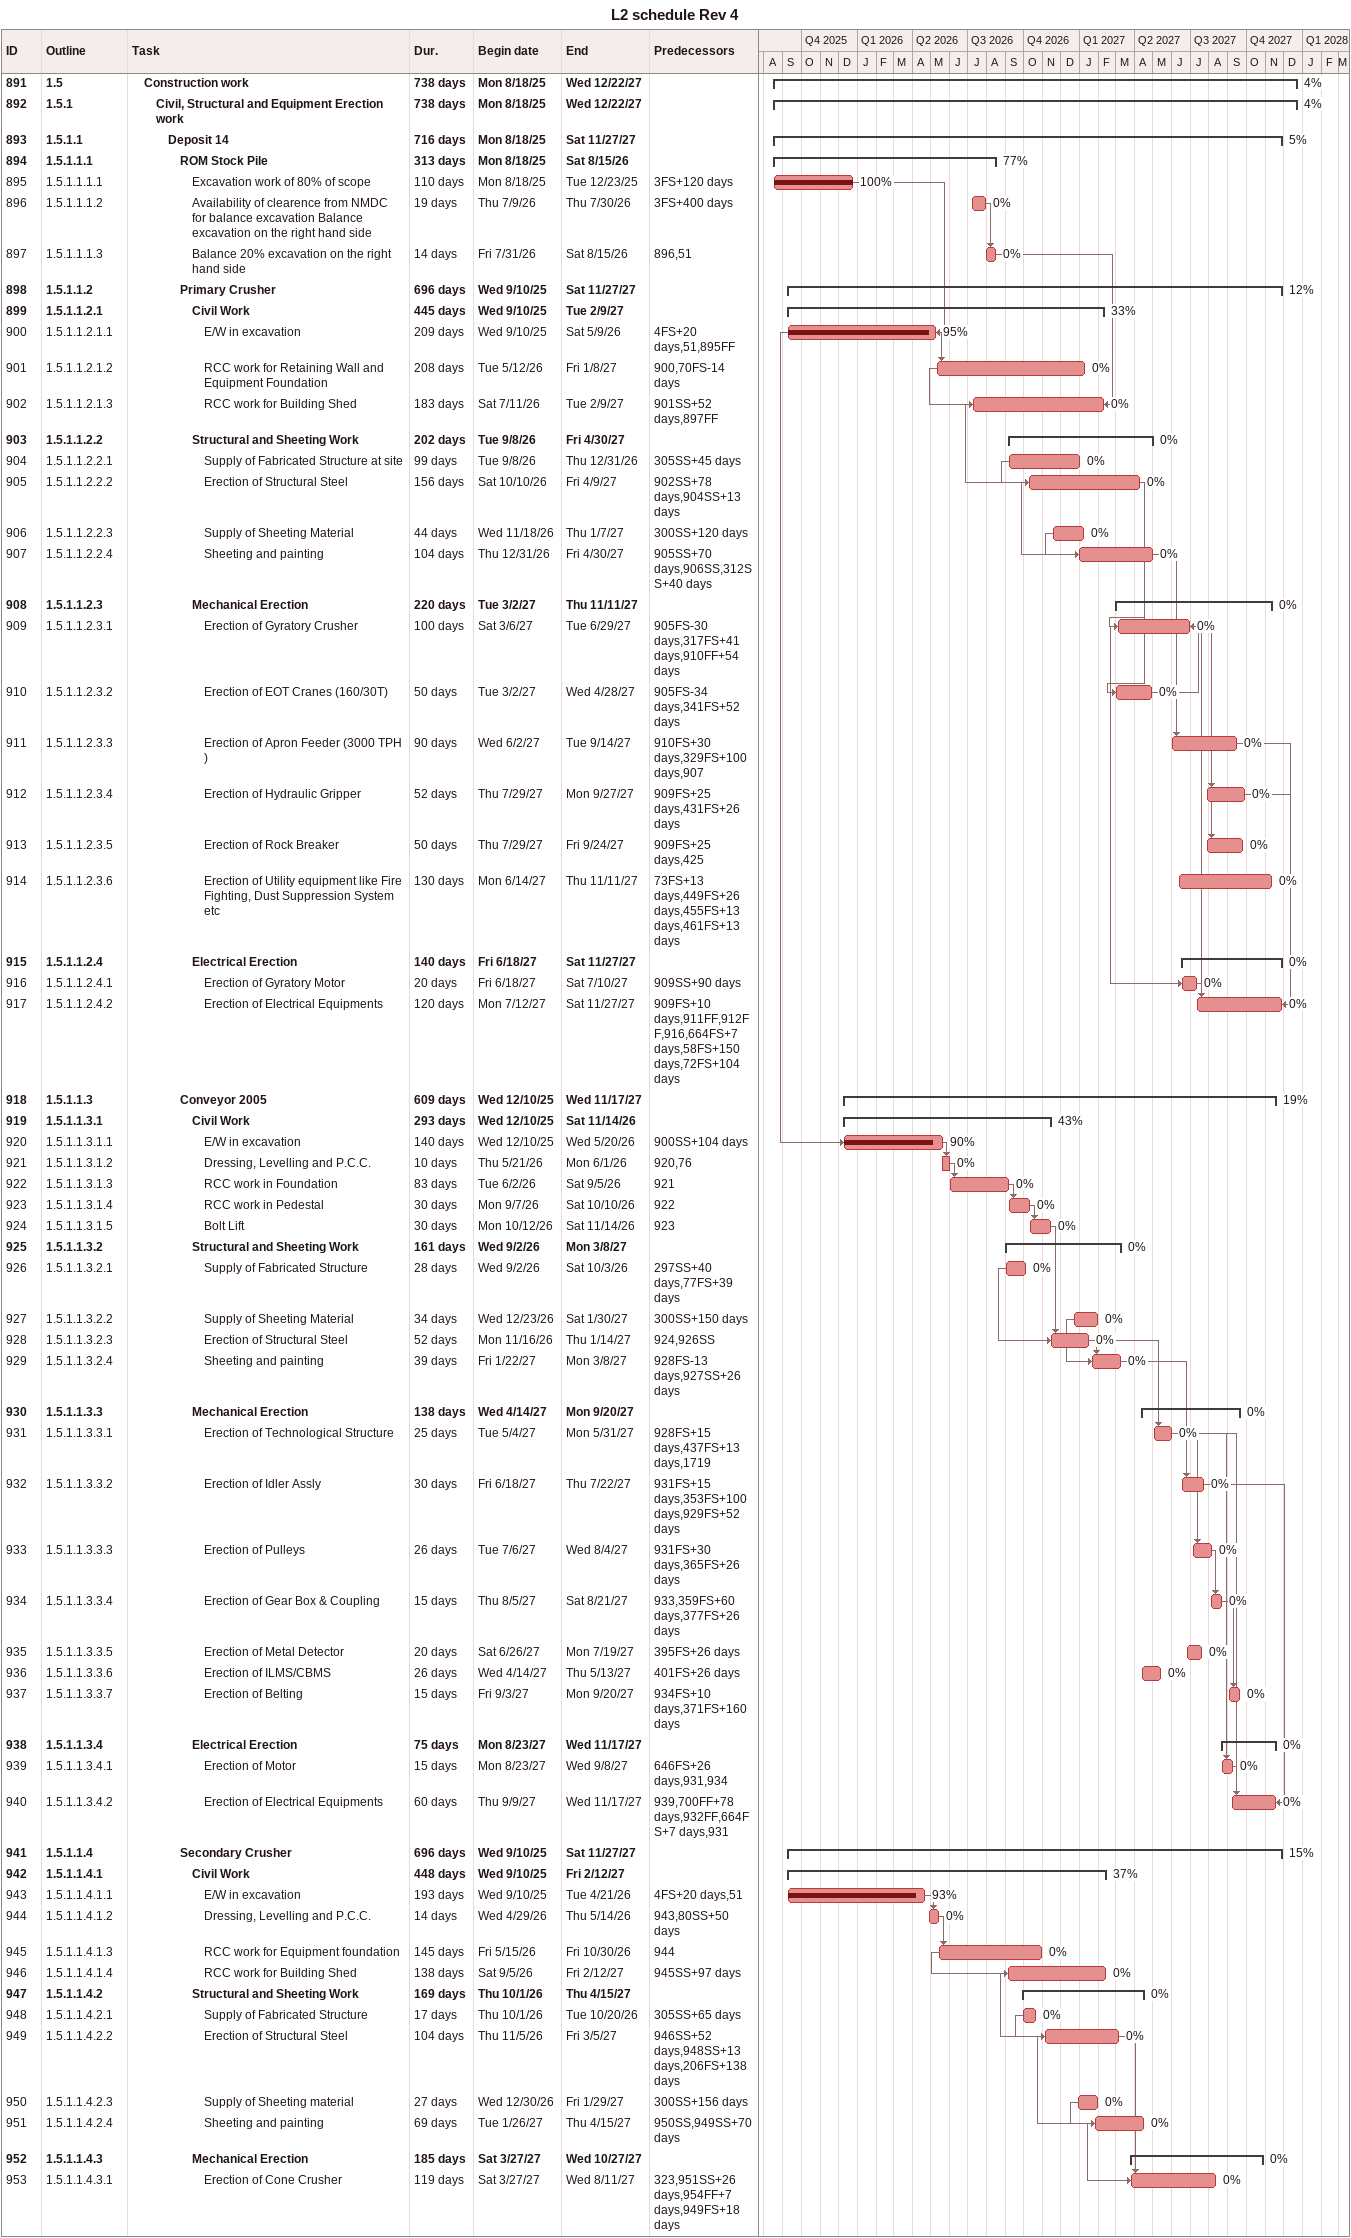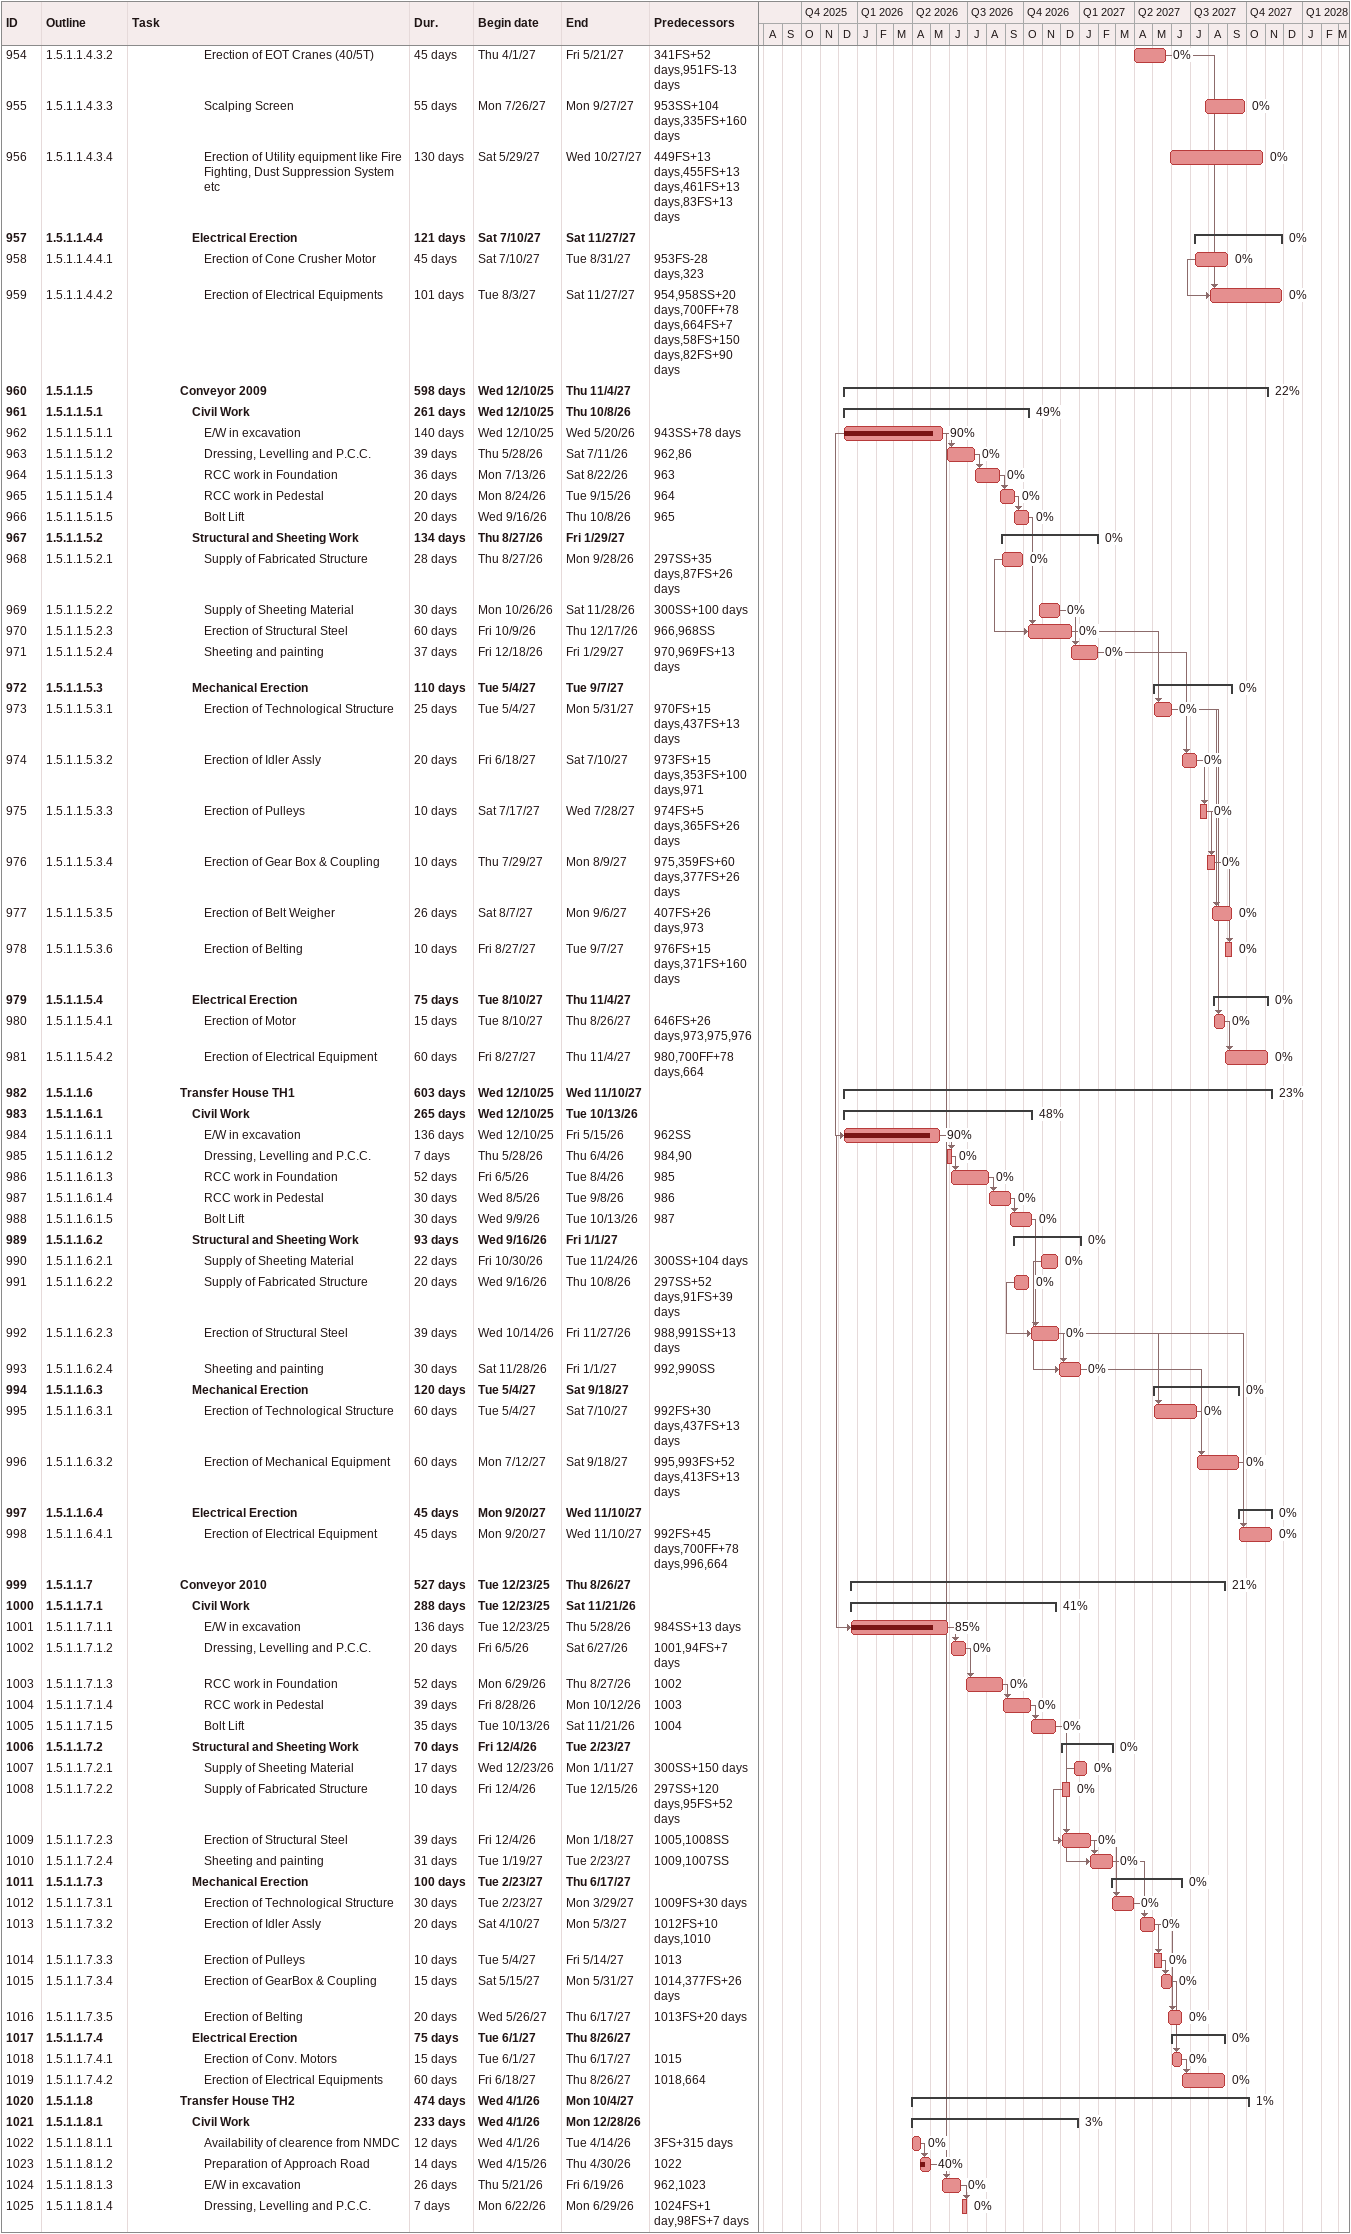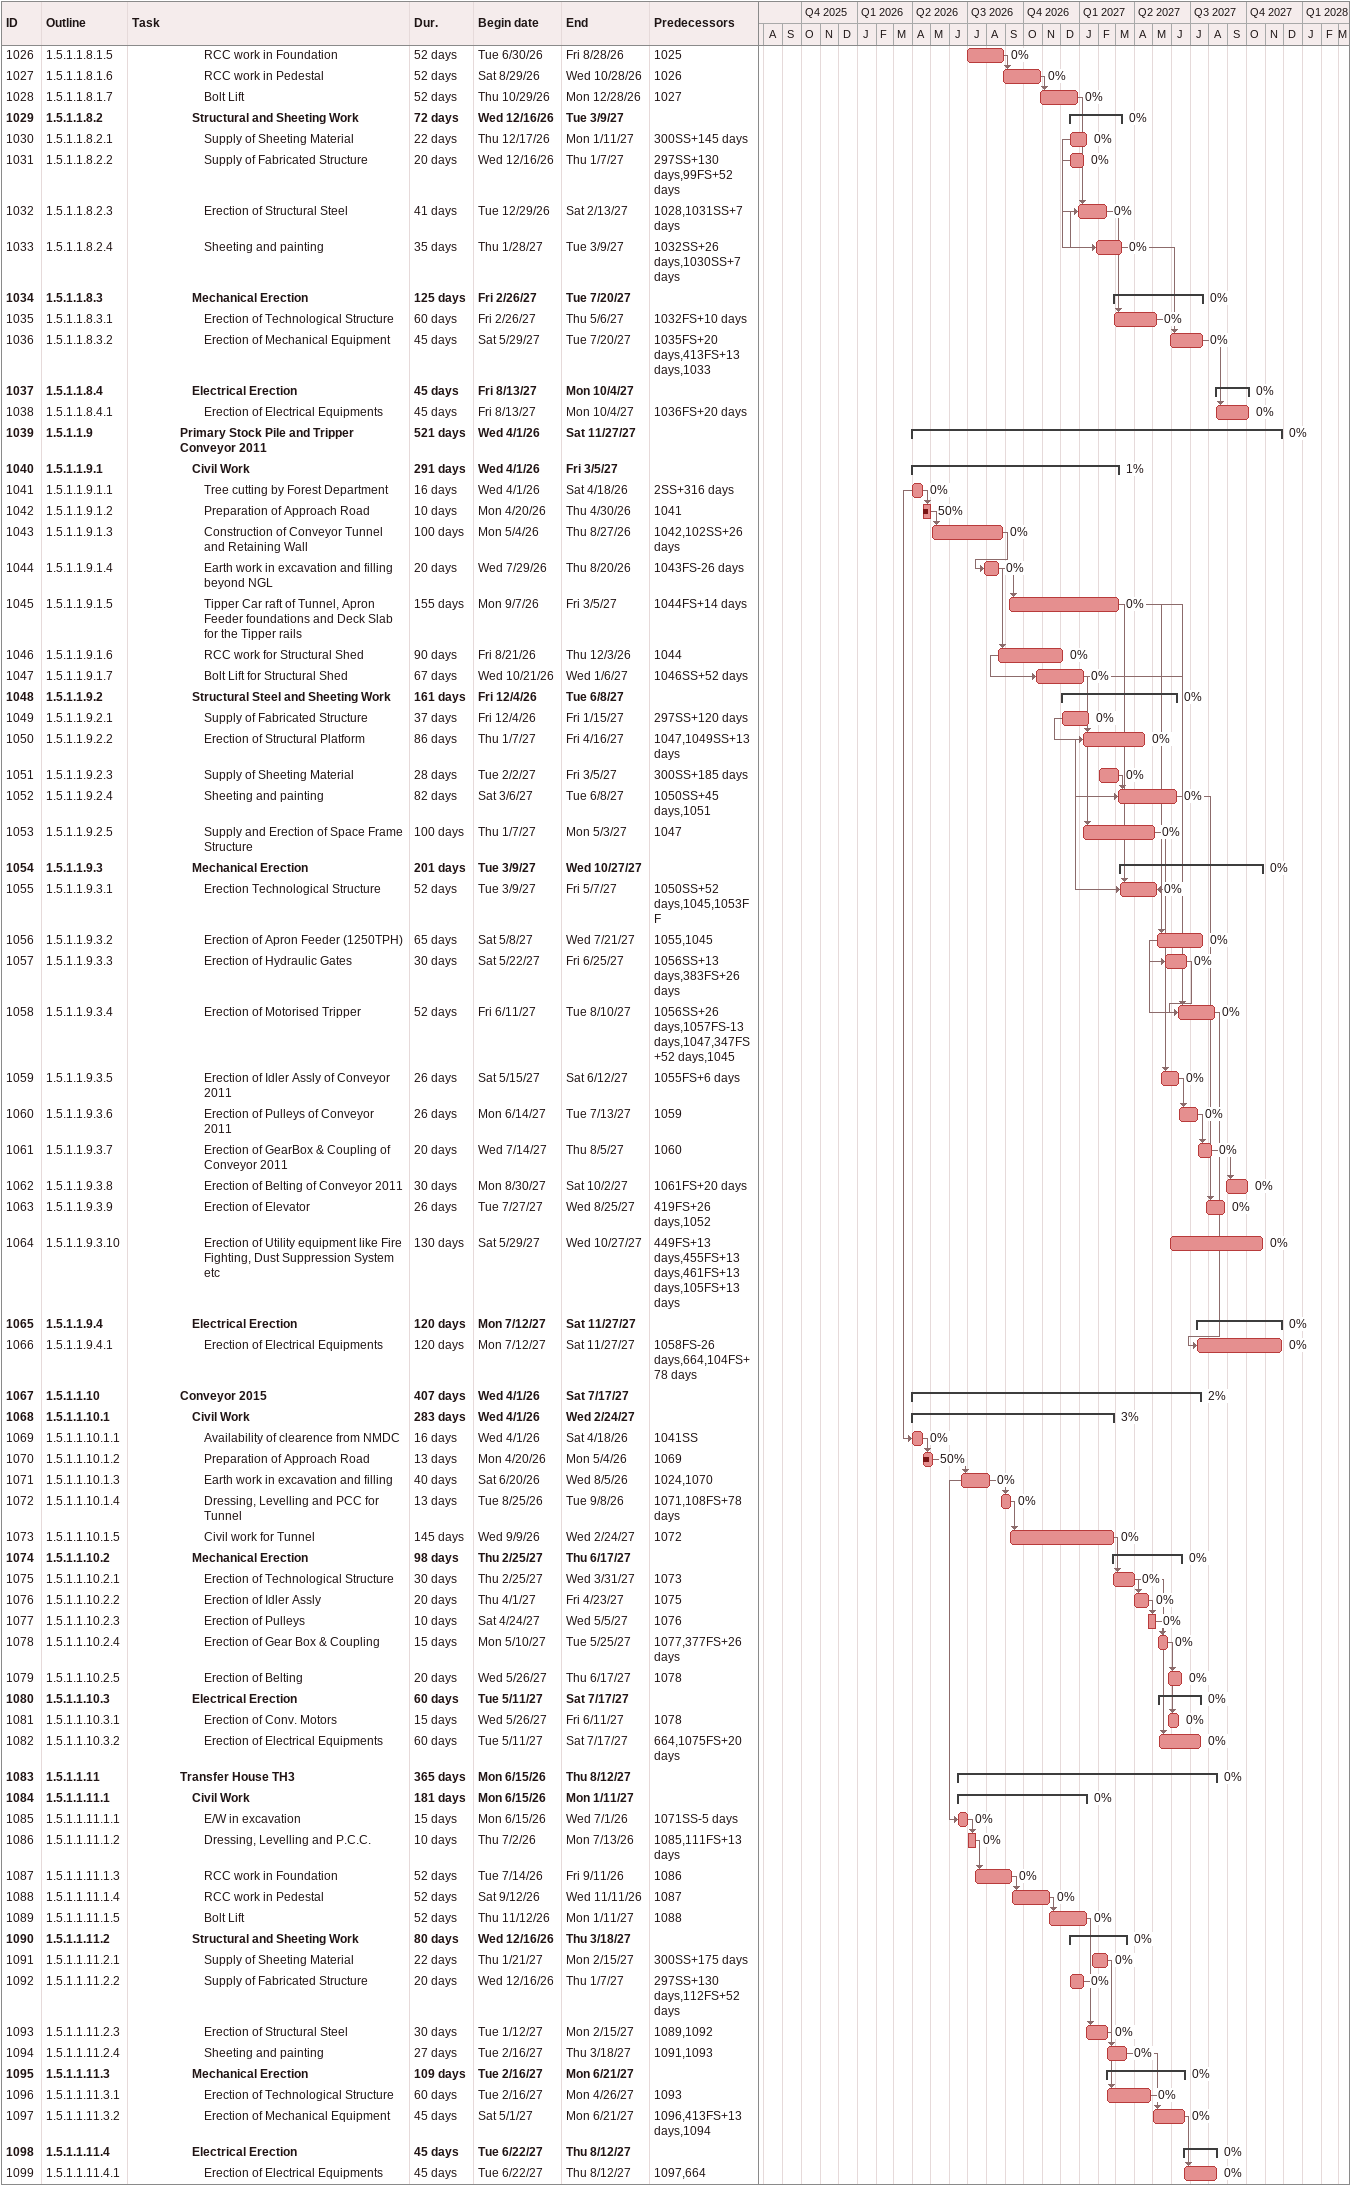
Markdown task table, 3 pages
L2 schedule Rev 4

| ID | WBS | Task | Duration | Start | Finish | Predecessors | % complete |
|---|---|---|---|---|---|---|---|
| 891 | 1.5 | **Construction work** | 738d | 2025-08-18 | 2027-12-22 |  | 4 |
| 892 | 1.5.1 | **Civil, Structural and Equipment Erection work** | 738d | 2025-08-18 | 2027-12-22 |  | 4 |
| 893 | 1.5.1.1 | **Deposit 14** | 716d | 2025-08-18 | 2027-11-27 |  | 5 |
| 894 | 1.5.1.1.1 | **ROM Stock Pile** | 313d | 2025-08-18 | 2026-08-15 |  | 77 |
| 895 | 1.5.1.1.1.1 | Excavation work of 80% of scope | 110d | 2025-08-18 | 2025-12-23 | 3FS+120d | 100 |
| 896 | 1.5.1.1.1.2 | Availability of clearence from NMDC for balance excavation Balance excavation on the right hand side | 19d | 2026-07-09 | 2026-07-30 | 3FS+400d | 0 |
| 897 | 1.5.1.1.1.3 | Balance 20% excavation on the right hand side | 14d | 2026-07-31 | 2026-08-15 | 896, 51 | 0 |
| 898 | 1.5.1.1.2 | **Primary Crusher** | 696d | 2025-09-10 | 2027-11-27 |  | 12 |
| 899 | 1.5.1.1.2.1 | **Civil Work** | 445d | 2025-09-10 | 2027-02-09 |  | 33 |
| 900 | 1.5.1.1.2.1.1 | E/W in excavation | 209d | 2025-09-10 | 2026-05-09 | 4FS+20d, 51, 895FF | 95 |
| 901 | 1.5.1.1.2.1.2 | RCC work for Retaining Wall and Equipment Foundation | 208d | 2026-05-12 | 2027-01-08 | 900, 70FS-14d | 0 |
| 902 | 1.5.1.1.2.1.3 | RCC work for Building Shed | 183d | 2026-07-11 | 2027-02-09 | 901SS+52d, 897FF | 0 |
| 903 | 1.5.1.1.2.2 | **Structural and Sheeting Work** | 202d | 2026-09-08 | 2027-04-30 |  | 0 |
| 904 | 1.5.1.1.2.2.1 | Supply of Fabricated Structure at site | 99d | 2026-09-08 | 2026-12-31 | 305SS+45d | 0 |
| 905 | 1.5.1.1.2.2.2 | Erection of Structural Steel | 156d | 2026-10-10 | 2027-04-09 | 902SS+78d, 904SS+13d | 0 |
| 906 | 1.5.1.1.2.2.3 | Supply of Sheeting Material | 44d | 2026-11-18 | 2027-01-07 | 300SS+120d | 0 |
| 907 | 1.5.1.1.2.2.4 | Sheeting and painting | 104d | 2026-12-31 | 2027-04-30 | 905SS+70d, 906SS, 312SS+40d | 0 |
| 908 | 1.5.1.1.2.3 | **Mechanical Erection** | 220d | 2027-03-02 | 2027-11-11 |  | 0 |
| 909 | 1.5.1.1.2.3.1 | Erection of Gyratory Crusher | 100d | 2027-03-06 | 2027-06-29 | 905FS-30d, 317FS+41d, 910FF+54d | 0 |
| 910 | 1.5.1.1.2.3.2 | Erection of EOT Cranes (160/30T) | 50d | 2027-03-02 | 2027-04-28 | 905FS-34d, 341FS+52d | 0 |
| 911 | 1.5.1.1.2.3.3 | Erection of Apron Feeder (3000 TPH ) | 90d | 2027-06-02 | 2027-09-14 | 910FS+30d, 329FS+100d, 907 | 0 |
| 912 | 1.5.1.1.2.3.4 | Erection of Hydraulic Gripper | 52d | 2027-07-29 | 2027-09-27 | 909FS+25d, 431FS+26d | 0 |
| 913 | 1.5.1.1.2.3.5 | Erection of Rock Breaker | 50d | 2027-07-29 | 2027-09-24 | 909FS+25d, 425 | 0 |
| 914 | 1.5.1.1.2.3.6 | Erection of Utility equipment like Fire Fighting, Dust Suppression System etc | 130d | 2027-06-14 | 2027-11-11 | 73FS+13d, 449FS+26d, 455FS+13d, 461FS+13d | 0 |
| 915 | 1.5.1.1.2.4 | **Electrical Erection** | 140d | 2027-06-18 | 2027-11-27 |  | 0 |
| 916 | 1.5.1.1.2.4.1 | Erection of Gyratory Motor | 20d | 2027-06-18 | 2027-07-10 | 909SS+90d | 0 |
| 917 | 1.5.1.1.2.4.2 | Erection of Electrical Equipments | 120d | 2027-07-12 | 2027-11-27 | 909FS+10d, 911FF, 912FF, 916, 664FS+7d, 58FS+150d, 72FS+104d | 0 |
| 918 | 1.5.1.1.3 | **Conveyor 2005** | 609d | 2025-12-10 | 2027-11-17 |  | 19 |
| 919 | 1.5.1.1.3.1 | **Civil Work** | 293d | 2025-12-10 | 2026-11-14 |  | 43 |
| 920 | 1.5.1.1.3.1.1 | E/W in excavation | 140d | 2025-12-10 | 2026-05-20 | 900SS+104d | 90 |
| 921 | 1.5.1.1.3.1.2 | Dressing, Levelling and P.C.C. | 10d | 2026-05-21 | 2026-06-01 | 920, 76 | 0 |
| 922 | 1.5.1.1.3.1.3 | RCC work in Foundation | 83d | 2026-06-02 | 2026-09-05 | 921 | 0 |
| 923 | 1.5.1.1.3.1.4 | RCC work in Pedestal | 30d | 2026-09-07 | 2026-10-10 | 922 | 0 |
| 924 | 1.5.1.1.3.1.5 | Bolt Lift | 30d | 2026-10-12 | 2026-11-14 | 923 | 0 |
| 925 | 1.5.1.1.3.2 | **Structural and Sheeting Work** | 161d | 2026-09-02 | 2027-03-08 |  | 0 |
| 926 | 1.5.1.1.3.2.1 | Supply of Fabricated Structure | 28d | 2026-09-02 | 2026-10-03 | 297SS+40d, 77FS+39d | 0 |
| 927 | 1.5.1.1.3.2.2 | Supply of Sheeting Material | 34d | 2026-12-23 | 2027-01-30 | 300SS+150d | 0 |
| 928 | 1.5.1.1.3.2.3 | Erection of Structural Steel | 52d | 2026-11-16 | 2027-01-14 | 924, 926SS | 0 |
| 929 | 1.5.1.1.3.2.4 | Sheeting and painting | 39d | 2027-01-22 | 2027-03-08 | 928FS-13d, 927SS+26d | 0 |
| 930 | 1.5.1.1.3.3 | **Mechanical Erection** | 138d | 2027-04-14 | 2027-09-20 |  | 0 |
| 931 | 1.5.1.1.3.3.1 | Erection of Technological Structure | 25d | 2027-05-04 | 2027-05-31 | 928FS+15d, 437FS+13d, 1719 | 0 |
| 932 | 1.5.1.1.3.3.2 | Erection of Idler Assly | 30d | 2027-06-18 | 2027-07-22 | 931FS+15d, 353FS+100d, 929FS+52d | 0 |
| 933 | 1.5.1.1.3.3.3 | Erection of Pulleys | 26d | 2027-07-06 | 2027-08-04 | 931FS+30d, 365FS+26d | 0 |
| 934 | 1.5.1.1.3.3.4 | Erection of Gear Box & Coupling | 15d | 2027-08-05 | 2027-08-21 | 933, 359FS+60d, 377FS+26d | 0 |
| 935 | 1.5.1.1.3.3.5 | Erection of Metal Detector | 20d | 2027-06-26 | 2027-07-19 | 395FS+26d | 0 |
| 936 | 1.5.1.1.3.3.6 | Erection of ILMS/CBMS | 26d | 2027-04-14 | 2027-05-13 | 401FS+26d | 0 |
| 937 | 1.5.1.1.3.3.7 | Erection of Belting | 15d | 2027-09-03 | 2027-09-20 | 934FS+10d, 371FS+160d | 0 |
| 938 | 1.5.1.1.3.4 | **Electrical Erection** | 75d | 2027-08-23 | 2027-11-17 |  | 0 |
| 939 | 1.5.1.1.3.4.1 | Erection of Motor | 15d | 2027-08-23 | 2027-09-08 | 646FS+26d, 931, 934 | 0 |
| 940 | 1.5.1.1.3.4.2 | Erection of Electrical Equipments | 60d | 2027-09-09 | 2027-11-17 | 939, 700FF+78d, 932FF, 664FS+7d, 931 | 0 |
| 941 | 1.5.1.1.4 | **Secondary Crusher** | 696d | 2025-09-10 | 2027-11-27 |  | 15 |
| 942 | 1.5.1.1.4.1 | **Civil Work** | 448d | 2025-09-10 | 2027-02-12 |  | 37 |
| 943 | 1.5.1.1.4.1.1 | E/W in excavation | 193d | 2025-09-10 | 2026-04-21 | 4FS+20d, 51 | 93 |
| 944 | 1.5.1.1.4.1.2 | Dressing, Levelling and P.C.C. | 14d | 2026-04-29 | 2026-05-14 | 943, 80SS+50d | 0 |
| 945 | 1.5.1.1.4.1.3 | RCC work for Equipment foundation | 145d | 2026-05-15 | 2026-10-30 | 944 | 0 |
| 946 | 1.5.1.1.4.1.4 | RCC work for Building Shed | 138d | 2026-09-05 | 2027-02-12 | 945SS+97d | 0 |
| 947 | 1.5.1.1.4.2 | **Structural and Sheeting Work** | 169d | 2026-10-01 | 2027-04-15 |  | 0 |
| 948 | 1.5.1.1.4.2.1 | Supply of Fabricated Structure | 17d | 2026-10-01 | 2026-10-20 | 305SS+65d | 0 |
| 949 | 1.5.1.1.4.2.2 | Erection of Structural Steel | 104d | 2026-11-05 | 2027-03-05 | 946SS+52d, 948SS+13d, 206FS+138d | 0 |
| 950 | 1.5.1.1.4.2.3 | Supply of Sheeting material | 27d | 2026-12-30 | 2027-01-29 | 300SS+156d | 0 |
| 951 | 1.5.1.1.4.2.4 | Sheeting and painting | 69d | 2027-01-26 | 2027-04-15 | 950SS, 949SS+70d | 0 |
| 952 | 1.5.1.1.4.3 | **Mechanical Erection** | 185d | 2027-03-27 | 2027-10-27 |  | 0 |
| 953 | 1.5.1.1.4.3.1 | Erection of Cone Crusher | 119d | 2027-03-27 | 2027-08-11 | 323, 951SS+26d, 954FF+7d, 949FS+18d | 0 |
| 954 | 1.5.1.1.4.3.2 | Erection of EOT Cranes (40/5T) | 45d | 2027-04-01 | 2027-05-21 | 341FS+52d, 951FS-13d | 0 |
| 955 | 1.5.1.1.4.3.3 | Scalping Screen | 55d | 2027-07-26 | 2027-09-27 | 953SS+104d, 335FS+160d | 0 |
| 956 | 1.5.1.1.4.3.4 | Erection of Utility equipment like Fire Fighting, Dust Suppression System etc | 130d | 2027-05-29 | 2027-10-27 | 449FS+13d, 455FS+13d, 461FS+13d, 83FS+13d | 0 |
| 957 | 1.5.1.1.4.4 | **Electrical Erection** | 121d | 2027-07-10 | 2027-11-27 |  | 0 |
| 958 | 1.5.1.1.4.4.1 | Erection of Cone Crusher Motor | 45d | 2027-07-10 | 2027-08-31 | 953FS-28d, 323 | 0 |
| 959 | 1.5.1.1.4.4.2 | Erection of Electrical Equipments | 101d | 2027-08-03 | 2027-11-27 | 954, 958SS+20d, 700FF+78d, 664FS+7d, 58FS+150d, 82FS+90d | 0 |
| 960 | 1.5.1.1.5 | **Conveyor 2009** | 598d | 2025-12-10 | 2027-11-04 |  | 22 |
| 961 | 1.5.1.1.5.1 | **Civil Work** | 261d | 2025-12-10 | 2026-10-08 |  | 49 |
| 962 | 1.5.1.1.5.1.1 | E/W in excavation | 140d | 2025-12-10 | 2026-05-20 | 943SS+78d | 90 |
| 963 | 1.5.1.1.5.1.2 | Dressing, Levelling and P.C.C. | 39d | 2026-05-28 | 2026-07-11 | 962, 86 | 0 |
| 964 | 1.5.1.1.5.1.3 | RCC work in Foundation | 36d | 2026-07-13 | 2026-08-22 | 963 | 0 |
| 965 | 1.5.1.1.5.1.4 | RCC work in Pedestal | 20d | 2026-08-24 | 2026-09-15 | 964 | 0 |
| 966 | 1.5.1.1.5.1.5 | Bolt Lift | 20d | 2026-09-16 | 2026-10-08 | 965 | 0 |
| 967 | 1.5.1.1.5.2 | **Structural and Sheeting Work** | 134d | 2026-08-27 | 2027-01-29 |  | 0 |
| 968 | 1.5.1.1.5.2.1 | Supply of Fabricated Structure | 28d | 2026-08-27 | 2026-09-28 | 297SS+35d, 87FS+26d | 0 |
| 969 | 1.5.1.1.5.2.2 | Supply of Sheeting Material | 30d | 2026-10-26 | 2026-11-28 | 300SS+100d | 0 |
| 970 | 1.5.1.1.5.2.3 | Erection of Structural Steel | 60d | 2026-10-09 | 2026-12-17 | 966, 968SS | 0 |
| 971 | 1.5.1.1.5.2.4 | Sheeting and painting | 37d | 2026-12-18 | 2027-01-29 | 970, 969FS+13d | 0 |
| 972 | 1.5.1.1.5.3 | **Mechanical Erection** | 110d | 2027-05-04 | 2027-09-07 |  | 0 |
| 973 | 1.5.1.1.5.3.1 | Erection of Technological Structure | 25d | 2027-05-04 | 2027-05-31 | 970FS+15d, 437FS+13d | 0 |
| 974 | 1.5.1.1.5.3.2 | Erection of Idler Assly | 20d | 2027-06-18 | 2027-07-10 | 973FS+15d, 353FS+100d, 971 | 0 |
| 975 | 1.5.1.1.5.3.3 | Erection of Pulleys | 10d | 2027-07-17 | 2027-07-28 | 974FS+5d, 365FS+26d | 0 |
| 976 | 1.5.1.1.5.3.4 | Erection of Gear Box & Coupling | 10d | 2027-07-29 | 2027-08-09 | 975, 359FS+60d, 377FS+26d | 0 |
| 977 | 1.5.1.1.5.3.5 | Erection of Belt Weigher | 26d | 2027-08-07 | 2027-09-06 | 407FS+26d, 973 | 0 |
| 978 | 1.5.1.1.5.3.6 | Erection of Belting | 10d | 2027-08-27 | 2027-09-07 | 976FS+15d, 371FS+160d | 0 |
| 979 | 1.5.1.1.5.4 | **Electrical Erection** | 75d | 2027-08-10 | 2027-11-04 |  | 0 |
| 980 | 1.5.1.1.5.4.1 | Erection of Motor | 15d | 2027-08-10 | 2027-08-26 | 646FS+26d, 973, 975, 976 | 0 |
| 981 | 1.5.1.1.5.4.2 | Erection of Electrical Equipment | 60d | 2027-08-27 | 2027-11-04 | 980, 700FF+78d, 664 | 0 |
| 982 | 1.5.1.1.6 | **Transfer House TH1** | 603d | 2025-12-10 | 2027-11-10 |  | 23 |
| 983 | 1.5.1.1.6.1 | **Civil Work** | 265d | 2025-12-10 | 2026-10-13 |  | 48 |
| 984 | 1.5.1.1.6.1.1 | E/W in excavation | 136d | 2025-12-10 | 2026-05-15 | 962SS | 90 |
| 985 | 1.5.1.1.6.1.2 | Dressing, Levelling and P.C.C. | 7d | 2026-05-28 | 2026-06-04 | 984, 90 | 0 |
| 986 | 1.5.1.1.6.1.3 | RCC work in Foundation | 52d | 2026-06-05 | 2026-08-04 | 985 | 0 |
| 987 | 1.5.1.1.6.1.4 | RCC work in Pedestal | 30d | 2026-08-05 | 2026-09-08 | 986 | 0 |
| 988 | 1.5.1.1.6.1.5 | Bolt Lift | 30d | 2026-09-09 | 2026-10-13 | 987 | 0 |
| 989 | 1.5.1.1.6.2 | **Structural and Sheeting Work** | 93d | 2026-09-16 | 2027-01-01 |  | 0 |
| 990 | 1.5.1.1.6.2.1 | Supply of Sheeting Material | 22d | 2026-10-30 | 2026-11-24 | 300SS+104d | 0 |
| 991 | 1.5.1.1.6.2.2 | Supply of Fabricated Structure | 20d | 2026-09-16 | 2026-10-08 | 297SS+52d, 91FS+39d | 0 |
| 992 | 1.5.1.1.6.2.3 | Erection of Structural Steel | 39d | 2026-10-14 | 2026-11-27 | 988, 991SS+13d | 0 |
| 993 | 1.5.1.1.6.2.4 | Sheeting and painting | 30d | 2026-11-28 | 2027-01-01 | 992, 990SS | 0 |
| 994 | 1.5.1.1.6.3 | **Mechanical Erection** | 120d | 2027-05-04 | 2027-09-18 |  | 0 |
| 995 | 1.5.1.1.6.3.1 | Erection of Technological Structure | 60d | 2027-05-04 | 2027-07-10 | 992FS+30d, 437FS+13d | 0 |
| 996 | 1.5.1.1.6.3.2 | Erection of Mechanical Equipment | 60d | 2027-07-12 | 2027-09-18 | 995, 993FS+52d, 413FS+13d | 0 |
| 997 | 1.5.1.1.6.4 | **Electrical Erection** | 45d | 2027-09-20 | 2027-11-10 |  | 0 |
| 998 | 1.5.1.1.6.4.1 | Erection of Electrical Equipment | 45d | 2027-09-20 | 2027-11-10 | 992FS+45d, 700FF+78d, 996, 664 | 0 |
| 999 | 1.5.1.1.7 | **Conveyor 2010** | 527d | 2025-12-23 | 2027-08-26 |  | 21 |
| 1000 | 1.5.1.1.7.1 | **Civil Work** | 288d | 2025-12-23 | 2026-11-21 |  | 41 |
| 1001 | 1.5.1.1.7.1.1 | E/W in excavation | 136d | 2025-12-23 | 2026-05-28 | 984SS+13d | 85 |
| 1002 | 1.5.1.1.7.1.2 | Dressing, Levelling and P.C.C. | 20d | 2026-06-05 | 2026-06-27 | 1001, 94FS+7d | 0 |
| 1003 | 1.5.1.1.7.1.3 | RCC work in Foundation | 52d | 2026-06-29 | 2026-08-27 | 1002 | 0 |
| 1004 | 1.5.1.1.7.1.4 | RCC work in Pedestal | 39d | 2026-08-28 | 2026-10-12 | 1003 | 0 |
| 1005 | 1.5.1.1.7.1.5 | Bolt Lift | 35d | 2026-10-13 | 2026-11-21 | 1004 | 0 |
| 1006 | 1.5.1.1.7.2 | **Structural and Sheeting Work** | 70d | 2026-12-04 | 2027-02-23 |  | 0 |
| 1007 | 1.5.1.1.7.2.1 | Supply of Sheeting Material | 17d | 2026-12-23 | 2027-01-11 | 300SS+150d | 0 |
| 1008 | 1.5.1.1.7.2.2 | Supply of Fabricated Structure | 10d | 2026-12-04 | 2026-12-15 | 297SS+120d, 95FS+52d | 0 |
| 1009 | 1.5.1.1.7.2.3 | Erection of Structural Steel | 39d | 2026-12-04 | 2027-01-18 | 1005, 1008SS | 0 |
| 1010 | 1.5.1.1.7.2.4 | Sheeting and painting | 31d | 2027-01-19 | 2027-02-23 | 1009, 1007SS | 0 |
| 1011 | 1.5.1.1.7.3 | **Mechanical Erection** | 100d | 2027-02-23 | 2027-06-17 |  | 0 |
| 1012 | 1.5.1.1.7.3.1 | Erection of Technological Structure | 30d | 2027-02-23 | 2027-03-29 | 1009FS+30d | 0 |
| 1013 | 1.5.1.1.7.3.2 | Erection of Idler Assly | 20d | 2027-04-10 | 2027-05-03 | 1012FS+10d, 1010 | 0 |
| 1014 | 1.5.1.1.7.3.3 | Erection of Pulleys | 10d | 2027-05-04 | 2027-05-14 | 1013 | 0 |
| 1015 | 1.5.1.1.7.3.4 | Erection of GearBox & Coupling | 15d | 2027-05-15 | 2027-05-31 | 1014, 377FS+26d | 0 |
| 1016 | 1.5.1.1.7.3.5 | Erection of Belting | 20d | 2027-05-26 | 2027-06-17 | 1013FS+20d | 0 |
| 1017 | 1.5.1.1.7.4 | **Electrical Erection** | 75d | 2027-06-01 | 2027-08-26 |  | 0 |
| 1018 | 1.5.1.1.7.4.1 | Erection of Conv. Motors | 15d | 2027-06-01 | 2027-06-17 | 1015 | 0 |
| 1019 | 1.5.1.1.7.4.2 | Erection of Electrical Equipments | 60d | 2027-06-18 | 2027-08-26 | 1018, 664 | 0 |
| 1020 | 1.5.1.1.8 | **Transfer House TH2** | 474d | 2026-04-01 | 2027-10-04 |  | 1 |
| 1021 | 1.5.1.1.8.1 | **Civil Work** | 233d | 2026-04-01 | 2026-12-28 |  | 3 |
| 1022 | 1.5.1.1.8.1.1 | Availability of clearence from NMDC | 12d | 2026-04-01 | 2026-04-14 | 3FS+315d | 0 |
| 1023 | 1.5.1.1.8.1.2 | Preparation of Approach Road | 14d | 2026-04-15 | 2026-04-30 | 1022 | 40 |
| 1024 | 1.5.1.1.8.1.3 | E/W in excavation | 26d | 2026-05-21 | 2026-06-19 | 962, 1023 | 0 |
| 1025 | 1.5.1.1.8.1.4 | Dressing, Levelling and P.C.C. | 7d | 2026-06-22 | 2026-06-29 | 1024FS+1d, 98FS+7d | 0 |
| 1026 | 1.5.1.1.8.1.5 | RCC work in Foundation | 52d | 2026-06-30 | 2026-08-28 | 1025 | 0 |
| 1027 | 1.5.1.1.8.1.6 | RCC work in Pedestal | 52d | 2026-08-29 | 2026-10-28 | 1026 | 0 |
| 1028 | 1.5.1.1.8.1.7 | Bolt Lift | 52d | 2026-10-29 | 2026-12-28 | 1027 | 0 |
| 1029 | 1.5.1.1.8.2 | **Structural and Sheeting Work** | 72d | 2026-12-16 | 2027-03-09 |  | 0 |
| 1030 | 1.5.1.1.8.2.1 | Supply of Sheeting Material | 22d | 2026-12-17 | 2027-01-11 | 300SS+145d | 0 |
| 1031 | 1.5.1.1.8.2.2 | Supply of Fabricated Structure | 20d | 2026-12-16 | 2027-01-07 | 297SS+130d, 99FS+52d | 0 |
| 1032 | 1.5.1.1.8.2.3 | Erection of Structural Steel | 41d | 2026-12-29 | 2027-02-13 | 1028, 1031SS+7d | 0 |
| 1033 | 1.5.1.1.8.2.4 | Sheeting and painting | 35d | 2027-01-28 | 2027-03-09 | 1032SS+26d, 1030SS+7d | 0 |
| 1034 | 1.5.1.1.8.3 | **Mechanical Erection** | 125d | 2027-02-26 | 2027-07-20 |  | 0 |
| 1035 | 1.5.1.1.8.3.1 | Erection of Technological Structure | 60d | 2027-02-26 | 2027-05-06 | 1032FS+10d | 0 |
| 1036 | 1.5.1.1.8.3.2 | Erection of Mechanical Equipment | 45d | 2027-05-29 | 2027-07-20 | 1035FS+20d, 413FS+13d, 1033 | 0 |
| 1037 | 1.5.1.1.8.4 | **Electrical Erection** | 45d | 2027-08-13 | 2027-10-04 |  | 0 |
| 1038 | 1.5.1.1.8.4.1 | Erection of Electrical Equipments | 45d | 2027-08-13 | 2027-10-04 | 1036FS+20d | 0 |
| 1039 | 1.5.1.1.9 | **Primary Stock Pile and Tripper Conveyor 2011** | 521d | 2026-04-01 | 2027-11-27 |  | 0 |
| 1040 | 1.5.1.1.9.1 | **Civil Work** | 291d | 2026-04-01 | 2027-03-05 |  | 1 |
| 1041 | 1.5.1.1.9.1.1 | Tree cutting by Forest Department | 16d | 2026-04-01 | 2026-04-18 | 2SS+316d | 0 |
| 1042 | 1.5.1.1.9.1.2 | Preparation of Approach Road | 10d | 2026-04-20 | 2026-04-30 | 1041 | 50 |
| 1043 | 1.5.1.1.9.1.3 | Construction of Conveyor Tunnel and Retaining Wall | 100d | 2026-05-04 | 2026-08-27 | 1042, 102SS+26d | 0 |
| 1044 | 1.5.1.1.9.1.4 | Earth work in excavation and filling beyond NGL | 20d | 2026-07-29 | 2026-08-20 | 1043FS-26d | 0 |
| 1045 | 1.5.1.1.9.1.5 | Tipper Car raft of Tunnel, Apron Feeder foundations and Deck Slab for the Tipper rails | 155d | 2026-09-07 | 2027-03-05 | 1044FS+14d | 0 |
| 1046 | 1.5.1.1.9.1.6 | RCC work for Structural Shed | 90d | 2026-08-21 | 2026-12-03 | 1044 | 0 |
| 1047 | 1.5.1.1.9.1.7 | Bolt Lift for Structural Shed | 67d | 2026-10-21 | 2027-01-06 | 1046SS+52d | 0 |
| 1048 | 1.5.1.1.9.2 | **Structural Steel and Sheeting Work** | 161d | 2026-12-04 | 2027-06-08 |  | 0 |
| 1049 | 1.5.1.1.9.2.1 | Supply of Fabricated Structure | 37d | 2026-12-04 | 2027-01-15 | 297SS+120d | 0 |
| 1050 | 1.5.1.1.9.2.2 | Erection of Structural Platform | 86d | 2027-01-07 | 2027-04-16 | 1047, 1049SS+13d | 0 |
| 1051 | 1.5.1.1.9.2.3 | Supply of Sheeting Material | 28d | 2027-02-02 | 2027-03-05 | 300SS+185d | 0 |
| 1052 | 1.5.1.1.9.2.4 | Sheeting and painting | 82d | 2027-03-06 | 2027-06-08 | 1050SS+45d, 1051 | 0 |
| 1053 | 1.5.1.1.9.2.5 | Supply and Erection of Space Frame Structure | 100d | 2027-01-07 | 2027-05-03 | 1047 | 0 |
| 1054 | 1.5.1.1.9.3 | **Mechanical Erection** | 201d | 2027-03-09 | 2027-10-27 |  | 0 |
| 1055 | 1.5.1.1.9.3.1 | Erection Technological Structure | 52d | 2027-03-09 | 2027-05-07 | 1050SS+52d, 1045, 1053FF | 0 |
| 1056 | 1.5.1.1.9.3.2 | Erection of Apron Feeder (1250TPH) | 65d | 2027-05-08 | 2027-07-21 | 1055, 1045 | 0 |
| 1057 | 1.5.1.1.9.3.3 | Erection of Hydraulic Gates | 30d | 2027-05-22 | 2027-06-25 | 1056SS+13d, 383FS+26d | 0 |
| 1058 | 1.5.1.1.9.3.4 | Erection of Motorised Tripper | 52d | 2027-06-11 | 2027-08-10 | 1056SS+26d, 1057FS-13d, 1047, 347FS+52d, 1045 | 0 |
| 1059 | 1.5.1.1.9.3.5 | Erection of Idler Assly of Conveyor 2011 | 26d | 2027-05-15 | 2027-06-12 | 1055FS+6d | 0 |
| 1060 | 1.5.1.1.9.3.6 | Erection of Pulleys of Conveyor 2011 | 26d | 2027-06-14 | 2027-07-13 | 1059 | 0 |
| 1061 | 1.5.1.1.9.3.7 | Erection of GearBox & Coupling of Conveyor 2011 | 20d | 2027-07-14 | 2027-08-05 | 1060 | 0 |
| 1062 | 1.5.1.1.9.3.8 | Erection of Belting of Conveyor 2011 | 30d | 2027-08-30 | 2027-10-02 | 1061FS+20d | 0 |
| 1063 | 1.5.1.1.9.3.9 | Erection of Elevator | 26d | 2027-07-27 | 2027-08-25 | 419FS+26d, 1052 | 0 |
| 1064 | 1.5.1.1.9.3.10 | Erection of Utility equipment like Fire Fighting, Dust Suppression System etc | 130d | 2027-05-29 | 2027-10-27 | 449FS+13d, 455FS+13d, 461FS+13d, 105FS+13d | 0 |
| 1065 | 1.5.1.1.9.4 | **Electrical Erection** | 120d | 2027-07-12 | 2027-11-27 |  | 0 |
| 1066 | 1.5.1.1.9.4.1 | Erection of Electrical Equipments | 120d | 2027-07-12 | 2027-11-27 | 1058FS-26d, 664, 104FS+78d | 0 |
| 1067 | 1.5.1.1.10 | **Conveyor 2015** | 407d | 2026-04-01 | 2027-07-17 |  | 2 |
| 1068 | 1.5.1.1.10.1 | **Civil Work** | 283d | 2026-04-01 | 2027-02-24 |  | 3 |
| 1069 | 1.5.1.1.10.1.1 | Availability of clearence from NMDC | 16d | 2026-04-01 | 2026-04-18 | 1041SS | 0 |
| 1070 | 1.5.1.1.10.1.2 | Preparation of Approach Road | 13d | 2026-04-20 | 2026-05-04 | 1069 | 50 |
| 1071 | 1.5.1.1.10.1.3 | Earth work in excavation and filling | 40d | 2026-06-20 | 2026-08-05 | 1024, 1070 | 0 |
| 1072 | 1.5.1.1.10.1.4 | Dressing, Levelling and PCC for Tunnel | 13d | 2026-08-25 | 2026-09-08 | 1071, 108FS+78d | 0 |
| 1073 | 1.5.1.1.10.1.5 | Civil work for Tunnel | 145d | 2026-09-09 | 2027-02-24 | 1072 | 0 |
| 1074 | 1.5.1.1.10.2 | **Mechanical Erection** | 98d | 2027-02-25 | 2027-06-17 |  | 0 |
| 1075 | 1.5.1.1.10.2.1 | Erection of Technological Structure | 30d | 2027-02-25 | 2027-03-31 | 1073 | 0 |
| 1076 | 1.5.1.1.10.2.2 | Erection of Idler Assly | 20d | 2027-04-01 | 2027-04-23 | 1075 | 0 |
| 1077 | 1.5.1.1.10.2.3 | Erection of Pulleys | 10d | 2027-04-24 | 2027-05-05 | 1076 | 0 |
| 1078 | 1.5.1.1.10.2.4 | Erection of Gear Box & Coupling | 15d | 2027-05-10 | 2027-05-25 | 1077, 377FS+26d | 0 |
| 1079 | 1.5.1.1.10.2.5 | Erection of Belting | 20d | 2027-05-26 | 2027-06-17 | 1078 | 0 |
| 1080 | 1.5.1.1.10.3 | **Electrical Erection** | 60d | 2027-05-11 | 2027-07-17 |  | 0 |
| 1081 | 1.5.1.1.10.3.1 | Erection of Conv. Motors | 15d | 2027-05-26 | 2027-06-11 | 1078 | 0 |
| 1082 | 1.5.1.1.10.3.2 | Erection of Electrical Equipments | 60d | 2027-05-11 | 2027-07-17 | 664, 1075FS+20d | 0 |
| 1083 | 1.5.1.1.11 | **Transfer House TH3** | 365d | 2026-06-15 | 2027-08-12 |  | 0 |
| 1084 | 1.5.1.1.11.1 | **Civil Work** | 181d | 2026-06-15 | 2027-01-11 |  | 0 |
| 1085 | 1.5.1.1.11.1.1 | E/W in excavation | 15d | 2026-06-15 | 2026-07-01 | 1071SS-5d | 0 |
| 1086 | 1.5.1.1.11.1.2 | Dressing, Levelling and P.C.C. | 10d | 2026-07-02 | 2026-07-13 | 1085, 111FS+13d | 0 |
| 1087 | 1.5.1.1.11.1.3 | RCC work in Foundation | 52d | 2026-07-14 | 2026-09-11 | 1086 | 0 |
| 1088 | 1.5.1.1.11.1.4 | RCC work in Pedestal | 52d | 2026-09-12 | 2026-11-11 | 1087 | 0 |
| 1089 | 1.5.1.1.11.1.5 | Bolt Lift | 52d | 2026-11-12 | 2027-01-11 | 1088 | 0 |
| 1090 | 1.5.1.1.11.2 | **Structural and Sheeting Work** | 80d | 2026-12-16 | 2027-03-18 |  | 0 |
| 1091 | 1.5.1.1.11.2.1 | Supply of Sheeting Material | 22d | 2027-01-21 | 2027-02-15 | 300SS+175d | 0 |
| 1092 | 1.5.1.1.11.2.2 | Supply of Fabricated Structure | 20d | 2026-12-16 | 2027-01-07 | 297SS+130d, 112FS+52d | 0 |
| 1093 | 1.5.1.1.11.2.3 | Erection of Structural Steel | 30d | 2027-01-12 | 2027-02-15 | 1089, 1092 | 0 |
| 1094 | 1.5.1.1.11.2.4 | Sheeting and painting | 27d | 2027-02-16 | 2027-03-18 | 1091, 1093 | 0 |
| 1095 | 1.5.1.1.11.3 | **Mechanical Erection** | 109d | 2027-02-16 | 2027-06-21 |  | 0 |
| 1096 | 1.5.1.1.11.3.1 | Erection of Technological Structure | 60d | 2027-02-16 | 2027-04-26 | 1093 | 0 |
| 1097 | 1.5.1.1.11.3.2 | Erection of Mechanical Equipment | 45d | 2027-05-01 | 2027-06-21 | 1096, 413FS+13d, 1094 | 0 |
| 1098 | 1.5.1.1.11.4 | **Electrical Erection** | 45d | 2027-06-22 | 2027-08-12 |  | 0 |
| 1099 | 1.5.1.1.11.4.1 | Erection of Electrical Equipments | 45d | 2027-06-22 | 2027-08-12 | 1097, 664 | 0 |
